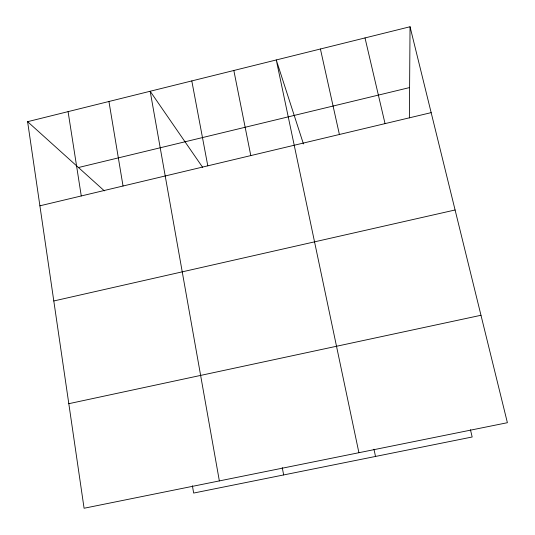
<?xml version="1.0" encoding="UTF-8"?>
<svg xmlns="http://www.w3.org/2000/svg" width="535" height="535" viewBox="0 0 535 535"><rect width="100%" height="100%" fill="white"/><g stroke="black" fill="none" stroke-linecap="round" stroke-linejoin="round"><path stroke-width="0.8" d="M409.375 117.907L410.044 26.75L27.606 121.679L84.082 508.25L507.394 422.704L410.044 26.75M78.464 167.522L409.596 87.566M39.898 205.814L431.163 112.638M53.801 300.971L455.098 209.981M68.808 403.691L480.985 315.275M27.606 121.679L104.358 190.861M202.584 167.268L150.174 91.258L219.357 480.911M303.439 143.948L276.267 59.953L358.911 452.71M470.446 429.712L472.171 436.995L193.65 493.056L192.399 485.74M365.01 37.931L385.046 123.618M320.418 48.999L339.404 134.492M373.965 449.213L375.516 456.449M233.835 70.486L250.795 155.591M282.239 467.577L283.657 474.94M191.804 80.919L207.794 165.83M108.933 101.489L123.037 186.013M68.079 111.634L81.266 195.957"/></g></svg>
